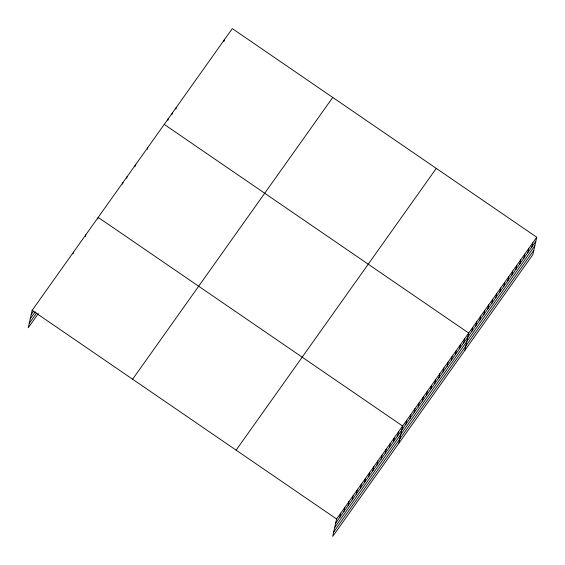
<?xml version="1.0" encoding="UTF-8"?>
<svg xmlns="http://www.w3.org/2000/svg" width="565" height="565" viewBox="0 0 565 565"><rect width="100%" height="100%" fill="white"/><g stroke="black" fill="none" stroke-linecap="round" stroke-linejoin="round"><path stroke-width="0.85" d="M536.75 237.236L336.599 519.009L332.714 536.404L532.859 254.631L536.75 237.236L232.286 28.596L32.141 310.369L28.25 327.764L38.342 313.561M73.055 253.897L73.422 252.251M85.435 236.46L85.802 234.821M97.823 219.029L98.19 217.384L402.647 426.024L398.763 443.419M122.591 184.155L122.958 182.516M126.715 178.342L127.083 176.704M134.971 166.724L135.339 165.079M147.359 149.287L147.726 147.649M167.876 120.401L168.243 118.763M171.873 114.773L172.24 113.127M175.877 109.137L176.245 107.491M223.917 41.506L224.284 39.868M339.812 517.3L340.73 513.197M343.937 511.487L344.855 507.384M348.068 505.675L348.986 501.572M352.193 499.87L353.111 495.759M356.324 494.057L357.242 489.954M360.456 488.245L361.367 484.141M364.58 482.432L365.499 478.329M368.712 476.62L369.623 472.517M372.836 470.807L373.755 466.704M376.968 464.995L377.879 460.892M381.093 459.183L382.011 455.079M385.224 453.37L386.135 449.267M389.349 447.565L390.267 443.461M393.48 441.752L394.391 437.649M397.605 435.94L398.523 431.837M405.861 424.315L406.779 420.212M409.992 418.503L410.903 414.399M414.117 412.69L415.035 408.587M418.248 406.878L419.159 402.774M422.373 401.072L423.291 396.962M426.504 395.26L427.415 391.157M430.629 389.447L431.547 385.344M434.76 383.635L435.672 379.532M438.885 377.823L439.803 373.719M443.017 372.01L443.928 367.907M447.141 366.198L448.059 362.094M451.273 360.385L452.191 356.282M455.397 354.573L456.315 350.47M459.529 348.767L460.447 344.657M463.653 342.955L464.571 338.852M464.811 350.434L468.703 333.039L164.238 124.399M471.782 331.507L472.7 327.403M475.786 325.871L476.705 321.768M479.791 320.235L480.709 316.132M483.795 314.599L484.714 310.496M487.8 308.963L488.711 304.86M491.797 303.327L492.715 299.224M495.802 297.691L496.72 293.588M499.806 292.056L500.724 287.952M503.811 286.42L504.729 282.316M507.815 280.784L508.726 276.68M511.812 275.148L512.73 271.045M515.817 269.512L516.735 265.409M519.821 263.876L520.739 259.773M523.826 258.247L524.744 254.137M527.83 252.612L528.741 248.501M531.827 246.976L532.746 242.872M31.223 314.472L33.512 311.244M30.242 318.858L35.284 311.76M29.232 323.378L36.57 313.045M132.613 379.221L332.757 97.448M236.128 450.157L436.279 168.384M335.681 523.112L535.832 241.34M334.706 527.498L534.85 245.726M333.696 532.018L533.84 250.246M32.141 310.369L336.599 519.009"/></g></svg>
